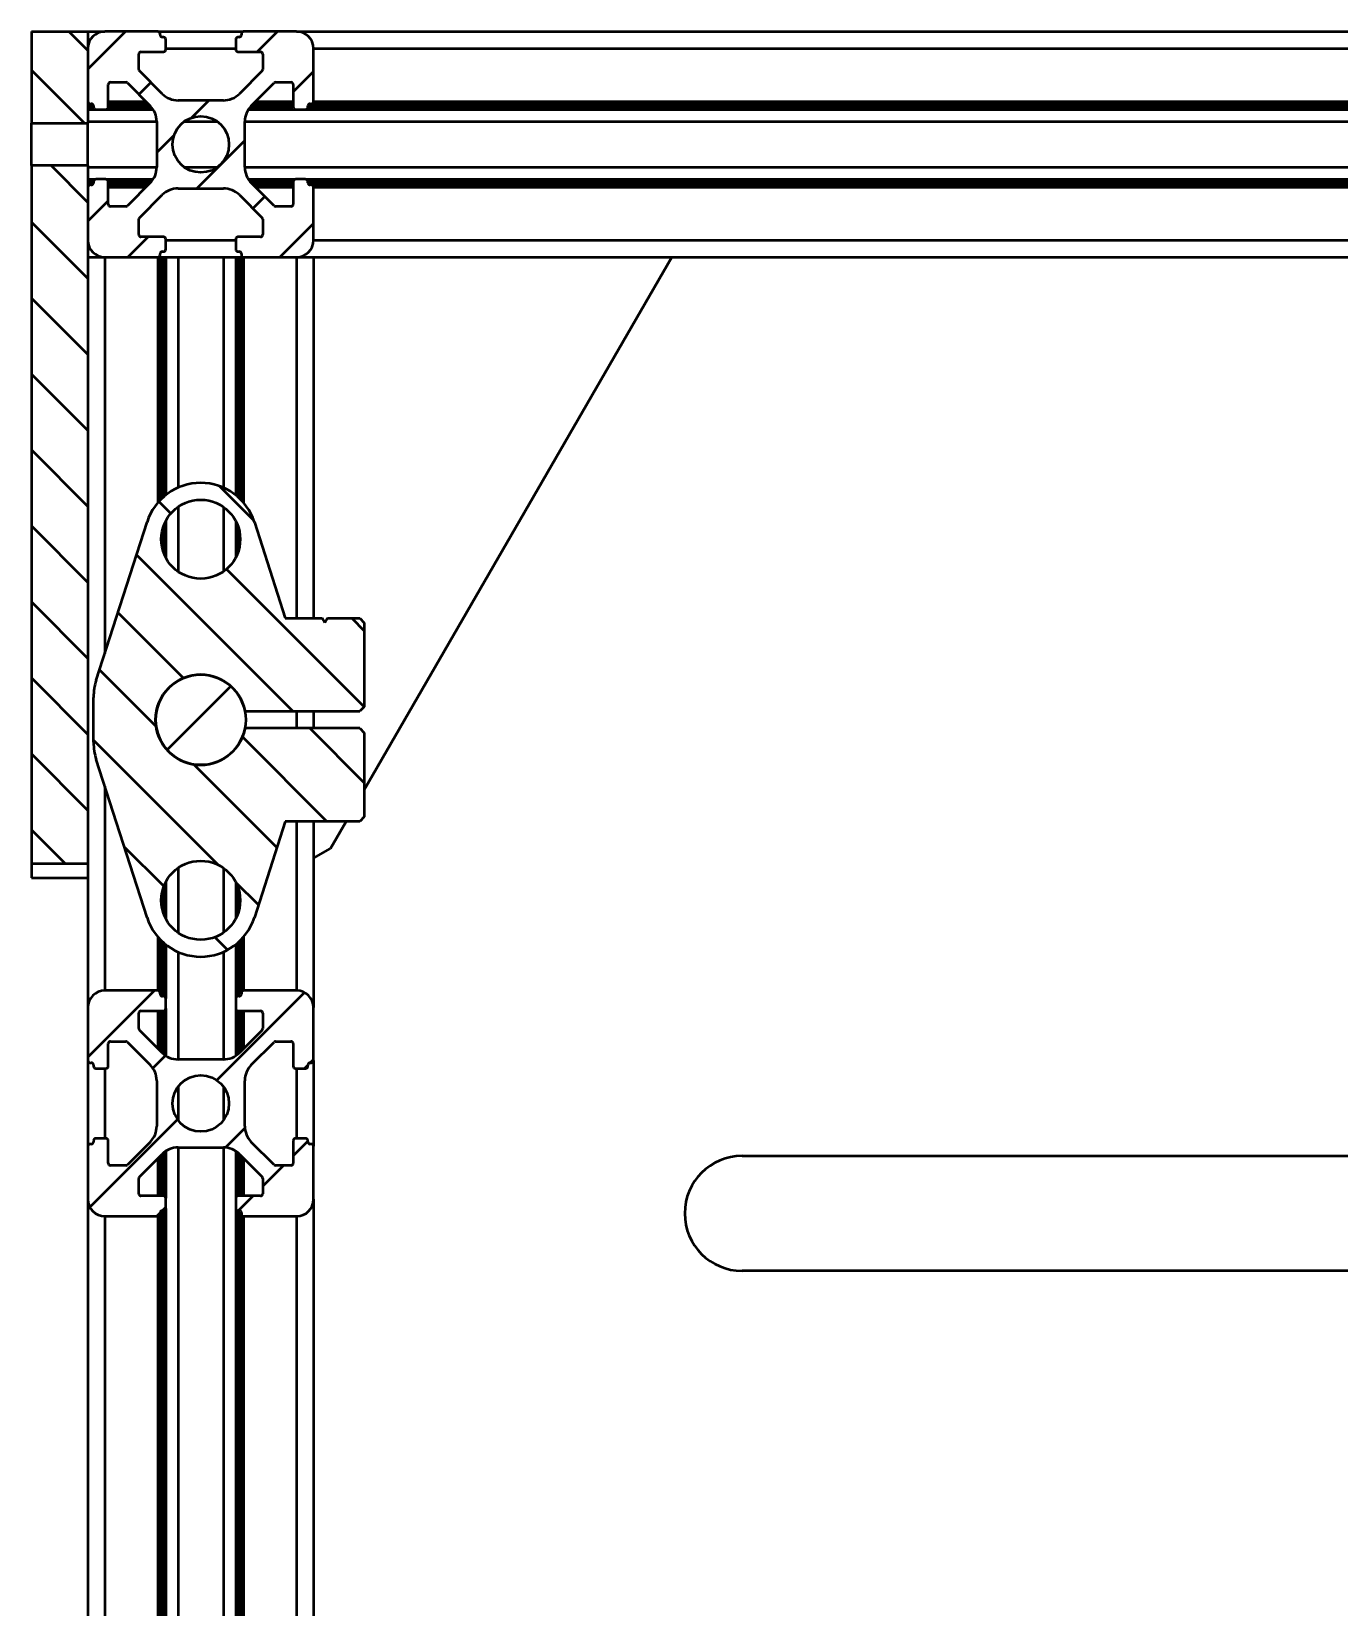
# Model space of a CAD drawing. Header units: millimetres. Extents: x -1615 to 4166, y 5 to 3174.
# Drawn here: x 2076.8 to 2154.1, y 1865.5 to 1958.6 of the extents above; entities that cross this region are included whole.
import ezdxf

# ---------------------------------------------------------------- set-up
doc = ezdxf.new("R2010")
doc.units = ezdxf.units.MM
doc.header["$LTSCALE"] = 0.25
doc.layers.add('Net dam', color=7, linetype='Continuous', lineweight=50)
pattern_1 = [(45, (1858.4246, 670.5362), (-2.245064, 2.245064), [])]
pattern_2 = [(135, (1858.4246, 670.5362), (-2.245064, -2.245064), [])]

msp = doc.modelspace()

# ---------------------------------------------------------------- hatches: boundary and pattern name
at = {"layer": 'Net dam'}
h = msp.add_hatch(dxfattribs=at)
h.set_pattern_fill('ANSI31', color=256, angle=90, style=0)
h.set_pattern_definition(pattern_2)
h.paths.add_polyline_path([(2080.133, 1958.633), (2076.8, 1958.633), (2076.8, 1953.217), (2080.133, 1953.217)], flags=0)
h = msp.add_hatch(dxfattribs=at)
h.set_pattern_fill('ANSI31', color=256, style=0)
h.set_pattern_definition(pattern_1)
edge = h.paths.add_edge_path(flags=0)
edge.add_line((2092.133, 1948.3), (2091.229, 1948.3))
edge.add_arc((2091.229, 1948.433), 0.133, 225, 270, ccw=False)
edge.add_line((2091.135, 1948.339), (2089.79, 1949.683))
edge.add_arc((2090.733, 1950.626), 1.333, 180, 225, ccw=False)
edge.add_line((2089.4, 1950.626), (2089.4, 1953.307))
edge.add_arc((2090.733, 1953.307), 1.333, 135, 180, ccw=False)
edge.add_line((2089.79, 1954.25), (2091.135, 1955.594))
edge.add_arc((2091.229, 1955.5), 0.133, 90, 135, ccw=False)
edge.add_line((2091.229, 1955.633), (2092.133, 1955.633))
edge.add_arc((2092.133, 1955.5), 0.133, 0, 90, ccw=False)
edge.add_line((2092.267, 1955.5), (2092.267, 1954.166))
edge.add_arc((2092.4, 1954.166), 0.133, 180, 270)
edge.add_line((2092.4, 1954.033), (2093, 1954.033))
edge.add_arc((2093, 1954.166), 0.133, 270, 360)
edge.add_line((2093.133, 1954.166), (2093.133, 1954.233))
edge.add_arc((2093.267, 1954.233), 0.133, 90, 180, ccw=False)
edge.add_line((2093.267, 1954.366), (2093.333, 1954.366))
edge.add_arc((2093.333, 1954.5), 0.133, 270, 360)
edge.add_line((2093.467, 1954.5), (2093.467, 1957.633))
edge.add_arc((2092.467, 1957.633), 1, 0, 90)
edge.add_line((2092.467, 1958.633), (2089.333, 1958.633))
edge.add_arc((2089.333, 1958.5), 0.133, 90, 180)
edge.add_line((2089.2, 1958.5), (2089.2, 1958.433))
edge.add_arc((2089.067, 1958.433), 0.133, 270, 360, ccw=False)
edge.add_line((2089.067, 1958.3), (2089, 1958.3))
edge.add_arc((2089, 1958.166), 0.133, 90, 180)
edge.add_line((2088.867, 1958.166), (2088.867, 1957.566))
edge.add_arc((2089, 1957.566), 0.133, 180, 270)
edge.add_line((2089, 1957.433), (2090.333, 1957.433))
edge.add_arc((2090.333, 1957.3), 0.133, 0, 90, ccw=False)
edge.add_line((2090.467, 1957.3), (2090.467, 1956.395))
edge.add_arc((2090.333, 1956.395), 0.133, 315, 360, ccw=False)
edge.add_line((2090.428, 1956.301), (2089.083, 1954.957))
edge.add_arc((2088.141, 1955.9), 1.333, 270, 315, ccw=False)
edge.add_line((2088.141, 1954.566), (2085.459, 1954.566))
edge.add_arc((2085.459, 1955.9), 1.333, 225, 270, ccw=False)
edge.add_line((2084.516, 1954.957), (2083.172, 1956.301))
edge.add_arc((2083.267, 1956.395), 0.133, 180, 225, ccw=False)
edge.add_line((2083.133, 1956.395), (2083.133, 1957.3))
edge.add_arc((2083.267, 1957.3), 0.133, 90, 180, ccw=False)
edge.add_line((2083.267, 1957.433), (2084.6, 1957.433))
edge.add_arc((2084.6, 1957.566), 0.133, 270, 360)
edge.add_line((2084.733, 1957.566), (2084.733, 1958.166))
edge.add_arc((2084.6, 1958.166), 0.133, 0, 90)
edge.add_line((2084.6, 1958.3), (2084.533, 1958.3))
edge.add_arc((2084.533, 1958.433), 0.133, 180, 270, ccw=False)
edge.add_line((2084.4, 1958.433), (2084.4, 1958.5))
edge.add_arc((2084.267, 1958.5), 0.133, 0, 90)
edge.add_line((2084.267, 1958.633), (2081.133, 1958.633))
edge.add_arc((2081.133, 1957.633), 1, 90, 180)
edge.add_line((2080.133, 1957.633), (2080.133, 1954.5))
edge.add_arc((2080.267, 1954.5), 0.133, 180, 270)
edge.add_line((2080.267, 1954.366), (2080.333, 1954.366))
edge.add_arc((2080.333, 1954.233), 0.133, 0, 90, ccw=False)
edge.add_line((2080.467, 1954.233), (2080.467, 1954.166))
edge.add_arc((2080.6, 1954.166), 0.133, 180, 270)
edge.add_line((2080.6, 1954.033), (2081.2, 1954.033))
edge.add_arc((2081.2, 1954.166), 0.133, 270, 360)
edge.add_line((2081.333, 1954.166), (2081.333, 1955.5))
edge.add_arc((2081.467, 1955.5), 0.133, 90, 180, ccw=False)
edge.add_line((2081.467, 1955.633), (2082.371, 1955.633))
edge.add_arc((2082.371, 1955.5), 0.133, 45, 90, ccw=False)
edge.add_line((2082.465, 1955.594), (2083.809, 1954.25))
edge.add_arc((2082.867, 1953.307), 1.333, 0, 45, ccw=False)
edge.add_line((2084.2, 1953.307), (2084.2, 1950.626))
edge.add_arc((2082.867, 1950.626), 1.333, 315, 360, ccw=False)
edge.add_line((2083.809, 1949.683), (2082.465, 1948.339))
edge.add_arc((2082.371, 1948.433), 0.133, 270, 315, ccw=False)
edge.add_line((2082.371, 1948.3), (2081.467, 1948.3))
edge.add_arc((2081.467, 1948.433), 0.133, 180, 270, ccw=False)
edge.add_line((2081.333, 1948.433), (2081.333, 1949.766))
edge.add_arc((2081.2, 1949.766), 0.133, 0, 90)
edge.add_line((2081.2, 1949.9), (2080.6, 1949.9))
edge.add_arc((2080.6, 1949.766), 0.133, 90, 180)
edge.add_line((2080.467, 1949.766), (2080.467, 1949.7))
edge.add_arc((2080.333, 1949.7), 0.133, 270, 360, ccw=False)
edge.add_line((2080.333, 1949.566), (2080.267, 1949.566))
edge.add_arc((2080.267, 1949.433), 0.133, 90, 180)
edge.add_line((2080.133, 1949.433), (2080.133, 1946.3))
edge.add_arc((2081.133, 1946.3), 1, 180, 270)
edge.add_line((2081.133, 1945.3), (2084.267, 1945.3))
edge.add_arc((2084.267, 1945.433), 0.133, 270, 360)
edge.add_line((2084.4, 1945.433), (2084.4, 1945.5))
edge.add_arc((2084.533, 1945.5), 0.133, 90, 180, ccw=False)
edge.add_line((2084.533, 1945.633), (2084.6, 1945.633))
edge.add_arc((2084.6, 1945.766), 0.133, 270, 360)
edge.add_line((2084.733, 1945.766), (2084.733, 1946.366))
edge.add_arc((2084.6, 1946.366), 0.133, 0, 90)
edge.add_line((2084.6, 1946.5), (2083.267, 1946.5))
edge.add_arc((2083.267, 1946.633), 0.133, 180, 270, ccw=False)
edge.add_line((2083.133, 1946.633), (2083.133, 1947.537))
edge.add_arc((2083.267, 1947.537), 0.133, 135, 180, ccw=False)
edge.add_line((2083.172, 1947.632), (2084.516, 1948.976))
edge.add_arc((2085.459, 1948.033), 1.333, 90, 135, ccw=False)
edge.add_line((2085.459, 1949.366), (2088.141, 1949.366))
edge.add_arc((2088.141, 1948.033), 1.333, 45, 90, ccw=False)
edge.add_line((2089.083, 1948.976), (2090.428, 1947.632))
edge.add_arc((2090.333, 1947.537), 0.133, 0, 45, ccw=False)
edge.add_line((2090.467, 1947.537), (2090.467, 1946.633))
edge.add_arc((2090.333, 1946.633), 0.133, 270, 360, ccw=False)
edge.add_line((2090.333, 1946.5), (2089, 1946.5))
edge.add_arc((2089, 1946.366), 0.133, 90, 180)
edge.add_line((2088.867, 1946.366), (2088.867, 1945.766))
edge.add_arc((2089, 1945.766), 0.133, 180, 270)
edge.add_line((2089, 1945.633), (2089.067, 1945.633))
edge.add_arc((2089.067, 1945.5), 0.133, 0, 90, ccw=False)
edge.add_line((2089.2, 1945.5), (2089.2, 1945.433))
edge.add_arc((2089.333, 1945.433), 0.133, 180, 270)
edge.add_line((2089.333, 1945.3), (2092.467, 1945.3))
edge.add_arc((2092.467, 1946.3), 1, 270, 360)
edge.add_line((2093.467, 1946.3), (2093.467, 1949.433))
edge.add_arc((2093.333, 1949.433), 0.133, 0, 90)
edge.add_line((2093.333, 1949.566), (2093.267, 1949.566))
edge.add_arc((2093.267, 1949.7), 0.133, 180, 270, ccw=False)
edge.add_line((2093.133, 1949.7), (2093.133, 1949.766))
edge.add_arc((2093, 1949.766), 0.133, 0, 90)
edge.add_line((2093, 1949.9), (2092.4, 1949.9))
edge.add_arc((2092.4, 1949.766), 0.133, 90, 180)
edge.add_line((2092.267, 1949.766), (2092.267, 1948.433))
edge.add_arc((2092.133, 1948.433), 0.133, 270, 360, ccw=False)
edge = h.paths.add_edge_path(flags=0)
edge.add_arc((2086.8, 1951.966), 1.667, 0, 360)
h = msp.add_hatch(dxfattribs=at)
h.set_pattern_fill('ANSI31', color=256, angle=90, style=0)
h.set_pattern_definition(pattern_2)
h.paths.add_polyline_path([(2076.8, 1909.448), (2080.133, 1909.448), (2080.133, 1950.715), (2076.8, 1950.715)], flags=0)
h = msp.add_hatch(dxfattribs=at)
h.set_pattern_fill('ANSI31', color=256, angle=90, style=0)
h.set_pattern_definition(pattern_2)
edge = h.paths.add_edge_path(flags=0)
edge.add_arc((2083.8, 1916.64), 3.333, 180, 197.80706)
edge.add_line((2080.626, 1915.62), (2083.626, 1906.28))
edge.add_arc((2086.8, 1907.3), 3.333, 197.80706, 342.19294)
edge.add_line((2089.974, 1906.28), (2091.8, 1911.966))
edge.add_line((2091.8, 1911.966), (2096.2, 1911.966))
edge.add_line((2096.2, 1911.966), (2096.467, 1912.233))
edge.add_line((2096.467, 1912.233), (2096.467, 1917.2))
edge.add_line((2096.467, 1917.2), (2096.2, 1917.466))
edge.add_line((2096.2, 1917.466), (2089.419, 1917.466))
edge.add_arc((2086.8, 1917.966), 2.667, 10.80692, 349.19308, ccw=False)
edge.add_line((2089.419, 1918.466), (2096.2, 1918.466))
edge.add_line((2096.2, 1918.466), (2096.467, 1918.733))
edge.add_line((2096.467, 1918.733), (2096.467, 1923.7))
edge.add_line((2096.467, 1923.7), (2096.2, 1923.966))
edge.add_line((2096.2, 1923.966), (2094.287, 1923.966))
edge.add_line((2094.287, 1923.966), (2094.133, 1923.7))
edge.add_line((2094.133, 1923.7), (2093.979, 1923.966))
edge.add_line((2093.979, 1923.966), (2091.8, 1923.966))
edge.add_line((2091.8, 1923.966), (2089.974, 1929.652))
edge.add_arc((2086.8, 1928.633), 3.333, 17.80706, 162.19294)
edge.add_line((2083.626, 1929.652), (2080.626, 1920.312))
edge.add_arc((2083.8, 1919.293), 3.333, 162.19294, 180)
edge.add_line((2080.467, 1919.293), (2080.467, 1916.64))
edge = h.paths.add_edge_path(flags=0)
edge.add_arc((2086.8, 1928.633), 2.333, 0, 360)
edge = h.paths.add_edge_path(flags=0)
edge.add_arc((2086.8, 1907.3), 2.333, 0, 360)
h = msp.add_hatch(dxfattribs=at)
h.set_pattern_fill('ANSI31', color=256, style=0)
h.set_pattern_definition(pattern_1)
edge = h.paths.add_edge_path(flags=0)
edge.add_arc((2086.8, 1917.966), 2.667, 0, 360)
h = msp.add_hatch(dxfattribs=at)
h.set_pattern_fill('ANSI31', color=256, style=0)
h.set_pattern_definition(pattern_1)
edge = h.paths.add_edge_path(flags=0)
edge.add_arc((2091.229, 1898.833), 0.133, 90, 135, ccw=False)
edge.add_line((2091.229, 1898.966), (2092.133, 1898.966))
edge.add_arc((2092.133, 1898.833), 0.133, 0, 90, ccw=False)
edge.add_line((2092.267, 1898.833), (2092.267, 1897.5))
edge.add_arc((2092.4, 1897.5), 0.133, 180, 270)
edge.add_line((2092.4, 1897.366), (2093, 1897.366))
edge.add_arc((2093, 1897.5), 0.133, 270, 360)
edge.add_line((2093.133, 1897.5), (2093.133, 1897.566))
edge.add_arc((2093.267, 1897.566), 0.133, 90, 180, ccw=False)
edge.add_line((2093.267, 1897.7), (2093.333, 1897.7))
edge.add_arc((2093.333, 1897.833), 0.133, 270, 360)
edge.add_line((2093.467, 1897.833), (2093.467, 1900.966))
edge.add_arc((2092.467, 1900.966), 1, 0, 90)
edge.add_line((2092.467, 1901.966), (2089.333, 1901.966))
edge.add_arc((2089.333, 1901.833), 0.133, 90, 180)
edge.add_line((2089.2, 1901.833), (2089.2, 1901.766))
edge.add_arc((2089.067, 1901.766), 0.133, 270, 360, ccw=False)
edge.add_line((2089.067, 1901.633), (2089, 1901.633))
edge.add_arc((2089, 1901.5), 0.133, 90, 180)
edge.add_line((2088.867, 1901.5), (2088.867, 1900.9))
edge.add_arc((2089, 1900.9), 0.133, 180, 270)
edge.add_line((2089, 1900.766), (2090.333, 1900.766))
edge.add_arc((2090.333, 1900.633), 0.133, 0, 90, ccw=False)
edge.add_line((2090.467, 1900.633), (2090.467, 1899.729))
edge.add_arc((2090.333, 1899.729), 0.133, 315, 360, ccw=False)
edge.add_line((2090.428, 1899.634), (2089.083, 1898.29))
edge.add_arc((2088.141, 1899.233), 1.333, 270, 315, ccw=False)
edge.add_line((2088.141, 1897.9), (2085.459, 1897.9))
edge.add_arc((2085.459, 1899.233), 1.333, 225, 270, ccw=False)
edge.add_line((2084.516, 1898.29), (2083.172, 1899.634))
edge.add_arc((2083.267, 1899.729), 0.133, 180, 225, ccw=False)
edge.add_line((2083.133, 1899.729), (2083.133, 1900.633))
edge.add_arc((2083.267, 1900.633), 0.133, 90, 180, ccw=False)
edge.add_line((2083.267, 1900.766), (2084.6, 1900.766))
edge.add_arc((2084.6, 1900.9), 0.133, 270, 360)
edge.add_line((2084.733, 1900.9), (2084.733, 1901.5))
edge.add_arc((2084.6, 1901.5), 0.133, 0, 90)
edge.add_line((2084.6, 1901.633), (2084.533, 1901.633))
edge.add_arc((2084.533, 1901.766), 0.133, 180, 270, ccw=False)
edge.add_line((2084.4, 1901.766), (2084.4, 1901.833))
edge.add_arc((2084.267, 1901.833), 0.133, 0, 90)
edge.add_line((2084.267, 1901.966), (2081.133, 1901.966))
edge.add_arc((2081.133, 1900.966), 1, 90, 180)
edge.add_line((2080.133, 1900.966), (2080.133, 1897.833))
edge.add_arc((2080.267, 1897.833), 0.133, 180, 270)
edge.add_line((2080.267, 1897.7), (2080.333, 1897.7))
edge.add_arc((2080.333, 1897.566), 0.133, 0, 90, ccw=False)
edge.add_line((2080.467, 1897.566), (2080.467, 1897.5))
edge.add_arc((2080.6, 1897.5), 0.133, 180, 270)
edge.add_line((2080.6, 1897.366), (2081.2, 1897.366))
edge.add_arc((2081.2, 1897.5), 0.133, 270, 360)
edge.add_line((2081.333, 1897.5), (2081.333, 1898.833))
edge.add_arc((2081.467, 1898.833), 0.133, 90, 180, ccw=False)
edge.add_line((2081.467, 1898.966), (2082.371, 1898.966))
edge.add_arc((2082.371, 1898.833), 0.133, 45, 90, ccw=False)
edge.add_line((2082.465, 1898.927), (2083.809, 1897.583))
edge.add_arc((2082.867, 1896.64), 1.333, 0, 45, ccw=False)
edge.add_line((2084.2, 1896.64), (2084.2, 1893.959))
edge.add_arc((2082.867, 1893.959), 1.333, 315, 360, ccw=False)
edge.add_line((2083.809, 1893.016), (2082.465, 1891.672))
edge.add_arc((2082.371, 1891.766), 0.133, 270, 315, ccw=False)
edge.add_line((2082.371, 1891.633), (2081.467, 1891.633))
edge.add_arc((2081.467, 1891.766), 0.133, 180, 270, ccw=False)
edge.add_line((2081.333, 1891.766), (2081.333, 1893.1))
edge.add_arc((2081.2, 1893.1), 0.133, 0, 90)
edge.add_line((2081.2, 1893.233), (2080.6, 1893.233))
edge.add_arc((2080.6, 1893.1), 0.133, 90, 180)
edge.add_line((2080.467, 1893.1), (2080.467, 1893.033))
edge.add_arc((2080.333, 1893.033), 0.133, 270, 360, ccw=False)
edge.add_line((2080.333, 1892.9), (2080.267, 1892.9))
edge.add_arc((2080.267, 1892.766), 0.133, 90, 180)
edge.add_line((2080.133, 1892.766), (2080.133, 1889.633))
edge.add_arc((2081.133, 1889.633), 1, 180, 270)
edge.add_line((2081.133, 1888.633), (2084.267, 1888.633))
edge.add_arc((2084.267, 1888.766), 0.133, 270, 360)
edge.add_line((2084.4, 1888.766), (2084.4, 1888.833))
edge.add_arc((2084.533, 1888.833), 0.133, 90, 180, ccw=False)
edge.add_line((2084.533, 1888.966), (2084.6, 1888.966))
edge.add_arc((2084.6, 1889.1), 0.133, 270, 360)
edge.add_line((2084.733, 1889.1), (2084.733, 1889.7))
edge.add_arc((2084.6, 1889.7), 0.133, 0, 90)
edge.add_line((2084.6, 1889.833), (2083.267, 1889.833))
edge.add_arc((2083.267, 1889.966), 0.133, 180, 270, ccw=False)
edge.add_line((2083.133, 1889.966), (2083.133, 1890.871))
edge.add_arc((2083.267, 1890.871), 0.133, 135, 180, ccw=False)
edge.add_line((2083.172, 1890.965), (2084.516, 1892.309))
edge.add_arc((2085.459, 1891.366), 1.333, 90, 135, ccw=False)
edge.add_line((2085.459, 1892.7), (2088.141, 1892.7))
edge.add_arc((2088.141, 1891.366), 1.333, 45, 90, ccw=False)
edge.add_line((2089.083, 1892.309), (2090.428, 1890.965))
edge.add_arc((2090.333, 1890.871), 0.133, 0, 45, ccw=False)
edge.add_line((2090.467, 1890.871), (2090.467, 1889.966))
edge.add_arc((2090.333, 1889.966), 0.133, 270, 360, ccw=False)
edge.add_line((2090.333, 1889.833), (2089, 1889.833))
edge.add_arc((2089, 1889.7), 0.133, 90, 180)
edge.add_line((2088.867, 1889.7), (2088.867, 1889.1))
edge.add_arc((2089, 1889.1), 0.133, 180, 270)
edge.add_line((2089, 1888.966), (2089.067, 1888.966))
edge.add_arc((2089.067, 1888.833), 0.133, 0, 90, ccw=False)
edge.add_line((2089.2, 1888.833), (2089.2, 1888.766))
edge.add_arc((2089.333, 1888.766), 0.133, 180, 270)
edge.add_line((2089.333, 1888.633), (2092.467, 1888.633))
edge.add_arc((2092.467, 1889.633), 1, 270, 360)
edge.add_line((2093.467, 1889.633), (2093.467, 1892.766))
edge.add_arc((2093.333, 1892.766), 0.133, 0, 90)
edge.add_line((2093.333, 1892.9), (2093.267, 1892.9))
edge.add_arc((2093.267, 1893.033), 0.133, 180, 270, ccw=False)
edge.add_line((2093.133, 1893.033), (2093.133, 1893.1))
edge.add_arc((2093, 1893.1), 0.133, 0, 90)
edge.add_line((2093, 1893.233), (2092.4, 1893.233))
edge.add_arc((2092.4, 1893.1), 0.133, 90, 180)
edge.add_line((2092.267, 1893.1), (2092.267, 1891.766))
edge.add_arc((2092.133, 1891.766), 0.133, 270, 360, ccw=False)
edge.add_line((2092.133, 1891.633), (2091.229, 1891.633))
edge.add_arc((2091.229, 1891.766), 0.133, 225, 270, ccw=False)
edge.add_line((2091.135, 1891.672), (2089.79, 1893.016))
edge.add_arc((2090.733, 1893.959), 1.333, 180, 225, ccw=False)
edge.add_line((2089.4, 1893.959), (2089.4, 1896.64))
edge.add_arc((2090.733, 1896.64), 1.333, 135, 180, ccw=False)
edge.add_line((2089.79, 1897.583), (2091.135, 1898.927))
edge = h.paths.add_edge_path(flags=0)
edge.add_arc((2086.8, 1895.3), 1.667, 0, 360)

# ---------------------------------------------------------------- linework, layer by layer
for p, q in [((2076.8, 1958.633), (2080.133, 1958.633)), ((2076.8, 1958.633), (2076.8, 1953.217)), ((2080.133, 1958.633), (2080.133, 1953.217)), ((2080.133, 1958.633), (2081.133, 1958.633)), ((2084.267, 1958.633), (2081.133, 1958.633)), ((2084.267, 1958.633), (2089.333, 1958.633)), ((2084.4, 1958.433), (2084.4, 1958.5)), ((2084.6, 1958.3), (2084.533, 1958.3)), ((2089.067, 1958.3), (2089, 1958.3)), ((2089.2, 1958.5), (2089.2, 1958.433)), ((2092.467, 1958.633), (2089.333, 1958.633)), ((2092.467, 1958.633), (2371.8, 1958.633)), ((2080.133, 1957.633), (2080.133, 1954.5)), ((2083.267, 1957.433), (2084.6, 1957.433)), ((2084.733, 1957.566), (2084.733, 1958.166)), ((2084.733, 1957.633), (2088.867, 1957.633)), ((2088.867, 1958.166), (2088.867, 1957.566)), ((2089, 1957.433), (2090.333, 1957.433)), ((2093.467, 1954.5), (2093.467, 1957.633)), ((2093.467, 1957.633), (2370.8, 1957.633)), ((2083.133, 1956.395), (2083.133, 1957.3)), ((2090.467, 1957.3), (2090.467, 1956.395)), ((2081.333, 1954.166), (2081.333, 1955.5)), ((2081.467, 1955.633), (2082.371, 1955.633)), ((2082.465, 1955.594), (2083.809, 1954.25)), ((2084.516, 1954.957), (2083.172, 1956.301)), ((2090.428, 1956.301), (2089.083, 1954.957)), ((2089.79, 1954.25), (2091.135, 1955.594)), ((2091.229, 1955.633), (2092.133, 1955.633)), ((2092.267, 1955.5), (2092.267, 1954.166)), ((2088.141, 1954.566), (2085.459, 1954.566)), ((2080.133, 1954.366), (2080.267, 1954.366)), ((2080.133, 1954.233), (2080.467, 1954.233)), ((2080.133, 1954.166), (2080.467, 1954.166)), ((2080.133, 1954.033), (2080.6, 1954.033)), ((2080.267, 1954.366), (2080.333, 1954.366)), ((2080.467, 1954.233), (2080.467, 1954.166)), ((2080.6, 1954.033), (2081.2, 1954.033)), ((2081.2, 1954.033), (2083.985, 1954.033)), ((2081.333, 1954.5), (2083.559, 1954.5)), ((2081.333, 1954.366), (2083.693, 1954.366)), ((2081.333, 1954.233), (2083.826, 1954.233)), ((2081.333, 1954.166), (2083.886, 1954.166)), ((2089.615, 1954.033), (2092.4, 1954.033)), ((2089.714, 1954.166), (2092.267, 1954.166)), ((2089.774, 1954.233), (2092.267, 1954.233)), ((2089.907, 1954.366), (2092.267, 1954.366)), ((2090.04, 1954.5), (2092.267, 1954.5)), ((2092.4, 1954.033), (2093, 1954.033)), ((2093, 1954.033), (2371.267, 1954.033)), ((2093.133, 1954.166), (2093.133, 1954.233)), ((2093.133, 1954.233), (2371.133, 1954.233)), ((2093.133, 1954.166), (2371.133, 1954.166)), ((2093.267, 1954.366), (2093.333, 1954.366)), ((2093.333, 1954.366), (2370.933, 1954.366)), ((2093.467, 1954.5), (2370.8, 1954.5)), ((2076.8, 1953.217), (2080.133, 1953.217)), ((2076.8, 1950.715), (2076.8, 1953.217)), ((2080.133, 1953.307), (2084.2, 1953.307)), ((2080.133, 1950.715), (2080.133, 1953.217)), ((2084.2, 1953.307), (2084.2, 1950.626)), ((2085.81, 1953.307), (2087.79, 1953.307)), ((2089.4, 1950.626), (2089.4, 1953.307)), ((2089.4, 1953.307), (2374.867, 1953.307)), ((2080.133, 1950.715), (2076.8, 1950.715)), ((2076.8, 1950.715), (2076.8, 1909.448)), ((2080.133, 1950.715), (2080.133, 1909.448)), ((2080.133, 1950.626), (2084.2, 1950.626)), ((2080.133, 1949.9), (2080.6, 1949.9)), ((2081.2, 1949.9), (2080.6, 1949.9)), ((2081.2, 1949.9), (2083.985, 1949.9)), ((2085.81, 1950.626), (2087.79, 1950.626)), ((2089.4, 1950.626), (2374.867, 1950.626)), ((2089.615, 1949.9), (2092.4, 1949.9)), ((2093, 1949.9), (2092.4, 1949.9)), ((2093, 1949.9), (2371.267, 1949.9)), ((2080.133, 1949.766), (2080.467, 1949.766)), ((2080.133, 1949.7), (2080.467, 1949.7)), ((2080.133, 1949.566), (2080.267, 1949.566)), ((2080.133, 1949.433), (2080.133, 1946.3)), ((2080.333, 1949.566), (2080.267, 1949.566)), ((2080.467, 1949.766), (2080.467, 1949.7)), ((2081.333, 1948.433), (2081.333, 1949.766)), ((2081.333, 1949.766), (2083.886, 1949.766)), ((2081.333, 1949.7), (2083.826, 1949.7)), ((2081.333, 1949.566), (2083.693, 1949.566)), ((2081.333, 1949.433), (2083.559, 1949.433)), ((2083.809, 1949.683), (2082.465, 1948.339)), ((2083.172, 1947.632), (2084.516, 1948.976)), ((2085.459, 1949.366), (2088.141, 1949.366)), ((2089.083, 1948.976), (2090.428, 1947.632)), ((2089.714, 1949.766), (2092.267, 1949.766)), ((2089.774, 1949.7), (2092.267, 1949.7)), ((2091.135, 1948.339), (2089.79, 1949.683)), ((2089.907, 1949.566), (2092.267, 1949.566)), ((2090.04, 1949.433), (2092.267, 1949.433)), ((2092.267, 1949.766), (2092.267, 1948.433)), ((2093.133, 1949.7), (2093.133, 1949.766)), ((2093.133, 1949.766), (2371.133, 1949.766)), ((2093.133, 1949.7), (2371.133, 1949.7)), ((2093.333, 1949.566), (2093.267, 1949.566)), ((2093.333, 1949.566), (2370.933, 1949.566)), ((2093.467, 1946.3), (2093.467, 1949.433)), ((2093.467, 1949.433), (2370.8, 1949.433)), ((2082.371, 1948.3), (2081.467, 1948.3)), ((2092.133, 1948.3), (2091.229, 1948.3)), ((2083.133, 1946.633), (2083.133, 1947.537)), ((2090.467, 1947.537), (2090.467, 1946.633)), ((2084.6, 1946.5), (2083.267, 1946.5)), ((2084.733, 1945.766), (2084.733, 1946.366)), ((2084.733, 1946.3), (2088.867, 1946.3)), ((2088.867, 1946.366), (2088.867, 1945.766)), ((2090.333, 1946.5), (2089, 1946.5)), ((2093.467, 1946.3), (2370.8, 1946.3)), ((2080.133, 1945.3), (2081.133, 1945.3)), ((2081.133, 1945.3), (2084.267, 1945.3)), ((2081.133, 1945.3), (2081.133, 1921.891)), ((2084.267, 1945.3), (2084.4, 1945.3)), ((2084.267, 1945.3), (2084.267, 1930.799)), ((2084.4, 1945.433), (2084.4, 1945.5)), ((2084.4, 1945.3), (2084.4, 1930.946)), ((2084.4, 1945.3), (2084.533, 1945.3)), ((2084.533, 1945.633), (2084.6, 1945.633)), ((2084.533, 1945.3), (2084.6, 1945.3)), ((2084.533, 1945.3), (2084.533, 1931.077)), ((2084.6, 1945.3), (2084.733, 1945.3)), ((2084.6, 1945.3), (2084.6, 1931.137)), ((2084.733, 1945.3), (2084.733, 1931.248)), ((2084.733, 1945.3), (2088.867, 1945.3)), ((2085.459, 1945.3), (2085.459, 1931.685)), ((2088.141, 1945.3), (2088.141, 1931.685)), ((2088.867, 1945.3), (2088.867, 1931.248)), ((2088.867, 1945.3), (2089, 1945.3)), ((2089, 1945.633), (2089.067, 1945.633)), ((2089, 1945.3), (2089.067, 1945.3)), ((2089, 1945.3), (2089, 1931.137)), ((2089.067, 1945.3), (2089.2, 1945.3)), ((2089.067, 1945.3), (2089.067, 1931.077)), ((2089.2, 1945.5), (2089.2, 1945.433)), ((2089.2, 1945.3), (2089.2, 1930.946)), ((2089.2, 1945.3), (2089.333, 1945.3)), ((2089.333, 1945.3), (2092.467, 1945.3)), ((2089.333, 1945.3), (2089.333, 1930.799)), ((2092.467, 1945.3), (2093.467, 1945.3)), ((2092.467, 1945.3), (2092.467, 1923.966)), ((2093.467, 1945.3), (2093.467, 1923.966)), ((2093.467, 1945.3), (2159.467, 1945.3)), ((2096.467, 1913.829), (2114.636, 1945.3)), ((2085.459, 1930.543), (2085.459, 1926.723)), ((2088.141, 1930.543), (2088.141, 1926.723)), ((2080.626, 1920.312), (2083.626, 1929.652)), ((2084.6, 1929.41), (2084.6, 1927.855)), ((2084.733, 1929.716), (2084.733, 1927.55)), ((2088.867, 1929.716), (2088.867, 1927.55)), ((2089, 1929.41), (2089, 1927.855)), ((2089.974, 1929.652), (2091.8, 1923.966)), ((2084.533, 1929.187), (2084.533, 1928.079)), ((2089.067, 1929.187), (2089.067, 1928.079)), ((2091.8, 1923.966), (2093.979, 1923.966)), ((2094.133, 1923.7), (2093.979, 1923.966)), ((2094.287, 1923.966), (2094.133, 1923.7)), ((2094.287, 1923.966), (2096.2, 1923.966)), ((2096.2, 1923.966), (2096.467, 1923.7)), ((2096.467, 1923.7), (2096.467, 1918.733)), ((2080.467, 1916.64), (2080.467, 1919.293)), ((2089.419, 1918.466), (2096.2, 1918.466)), ((2092.467, 1918.466), (2092.467, 1917.466)), ((2093.467, 1918.466), (2093.467, 1917.466)), ((2096.467, 1918.733), (2096.2, 1918.466)), ((2096.2, 1917.466), (2089.419, 1917.466)), ((2096.2, 1917.466), (2096.467, 1917.2)), ((2096.467, 1917.2), (2096.467, 1912.233)), ((2083.626, 1906.28), (2080.626, 1915.62)), ((2081.133, 1914.042), (2081.133, 1901.966)), ((2091.8, 1911.966), (2089.974, 1906.28)), ((2096.2, 1911.966), (2091.8, 1911.966)), ((2092.467, 1911.966), (2092.467, 1901.966)), ((2093.467, 1911.966), (2093.467, 1900.966)), ((2094.467, 1910.365), (2095.391, 1911.966)), ((2096.467, 1912.233), (2096.2, 1911.966)), ((2093.467, 1909.788), (2094.467, 1910.365)), ((2080.133, 1909.448), (2076.8, 1909.448)), ((2076.8, 1909.448), (2076.8, 1908.633)), ((2080.133, 1909.448), (2080.133, 1908.633)), ((2085.459, 1909.209), (2085.459, 1905.39)), ((2088.141, 1909.209), (2088.141, 1905.39)), ((2076.8, 1908.633), (2080.133, 1908.633)), ((2080.133, 1908.633), (2080.133, 1900.966)), ((2084.6, 1908.077), (2084.6, 1906.522)), ((2084.733, 1908.383), (2084.733, 1906.216)), ((2088.867, 1908.383), (2088.867, 1906.216)), ((2089, 1908.077), (2089, 1906.522)), ((2084.533, 1907.853), (2084.533, 1906.746)), ((2089.067, 1907.853), (2089.067, 1906.746)), ((2084.267, 1905.133), (2084.267, 1901.966)), ((2084.4, 1904.986), (2084.4, 1901.833)), ((2084.533, 1904.856), (2084.533, 1901.633)), ((2084.6, 1904.795), (2084.6, 1901.633)), ((2084.733, 1904.684), (2084.733, 1901.5)), ((2085.459, 1904.248), (2085.459, 1897.9)), ((2088.141, 1904.248), (2088.141, 1897.9)), ((2088.867, 1904.684), (2088.867, 1901.5)), ((2089, 1904.795), (2089, 1901.633)), ((2089.067, 1904.856), (2089.067, 1901.633)), ((2089.2, 1904.986), (2089.2, 1901.833)), ((2089.333, 1905.133), (2089.333, 1901.966)), ((2084.267, 1901.966), (2081.133, 1901.966)), ((2084.4, 1901.766), (2084.4, 1901.833)), ((2084.6, 1901.633), (2084.533, 1901.633)), ((2084.733, 1900.9), (2084.733, 1901.5)), ((2088.867, 1901.5), (2088.867, 1900.9)), ((2089.067, 1901.633), (2089, 1901.633)), ((2089.2, 1901.833), (2089.2, 1901.766)), ((2092.467, 1901.966), (2089.333, 1901.966)), ((2080.133, 1900.966), (2080.133, 1897.833)), ((2083.133, 1899.729), (2083.133, 1900.633)), ((2083.267, 1900.766), (2084.6, 1900.766)), ((2084.267, 1900.766), (2084.267, 1898.54)), ((2084.4, 1900.766), (2084.4, 1898.407)), ((2084.533, 1900.766), (2084.533, 1898.274)), ((2084.6, 1900.766), (2084.6, 1898.214)), ((2084.733, 1900.9), (2084.733, 1898.115)), ((2088.867, 1900.9), (2088.867, 1898.115)), ((2089, 1900.766), (2090.333, 1900.766)), ((2089, 1900.766), (2089, 1898.214)), ((2089.067, 1900.766), (2089.067, 1898.274)), ((2089.2, 1900.766), (2089.2, 1898.407)), ((2089.333, 1900.766), (2089.333, 1898.54)), ((2090.467, 1900.633), (2090.467, 1899.729)), ((2093.467, 1897.833), (2093.467, 1900.966)), ((2084.516, 1898.29), (2083.172, 1899.634)), ((2090.428, 1899.634), (2089.083, 1898.29)), ((2081.333, 1897.5), (2081.333, 1898.833)), ((2081.467, 1898.966), (2082.371, 1898.966)), ((2082.465, 1898.927), (2083.809, 1897.583)), ((2089.79, 1897.583), (2091.135, 1898.927)), ((2091.229, 1898.966), (2092.133, 1898.966)), ((2092.267, 1898.833), (2092.267, 1897.5)), ((2080.133, 1897.833), (2080.133, 1892.766)), ((2088.141, 1897.9), (2085.459, 1897.9)), ((2093.467, 1897.833), (2093.467, 1892.766)), ((2080.267, 1897.7), (2080.333, 1897.7)), ((2080.467, 1897.566), (2080.467, 1897.5)), ((2080.6, 1897.366), (2081.2, 1897.366)), ((2081.133, 1897.366), (2081.133, 1893.233)), ((2092.4, 1897.366), (2093, 1897.366)), ((2092.467, 1897.366), (2092.467, 1893.233)), ((2093.133, 1897.5), (2093.133, 1897.566)), ((2093.267, 1897.7), (2093.333, 1897.7)), ((2084.2, 1896.64), (2084.2, 1893.959)), ((2085.459, 1896.29), (2085.459, 1894.309)), ((2088.141, 1896.29), (2088.141, 1894.309)), ((2089.4, 1893.959), (2089.4, 1896.64)), ((2080.467, 1893.1), (2080.467, 1893.033)), ((2081.2, 1893.233), (2080.6, 1893.233)), ((2081.333, 1891.766), (2081.333, 1893.1)), ((2092.267, 1893.1), (2092.267, 1891.766)), ((2093, 1893.233), (2092.4, 1893.233)), ((2093.133, 1893.033), (2093.133, 1893.1)), ((2080.133, 1892.766), (2080.133, 1889.633)), ((2080.333, 1892.9), (2080.267, 1892.9)), ((2083.809, 1893.016), (2082.465, 1891.672)), ((2083.172, 1890.965), (2084.516, 1892.309)), ((2084.4, 1892.193), (2084.4, 1889.833)), ((2084.533, 1892.326), (2084.533, 1889.833)), ((2084.6, 1892.386), (2084.6, 1889.833)), ((2084.733, 1892.485), (2084.733, 1889.7)), ((2085.459, 1892.7), (2088.141, 1892.7)), ((2085.459, 1892.7), (2085.459, 1741.233)), ((2088.141, 1892.7), (2088.141, 1741.233)), ((2088.867, 1892.485), (2088.867, 1889.7)), ((2089, 1892.386), (2089, 1889.833)), ((2089.067, 1892.326), (2089.067, 1889.833)), ((2089.083, 1892.309), (2090.428, 1890.965)), ((2089.2, 1892.193), (2089.2, 1889.833)), ((2091.135, 1891.672), (2089.79, 1893.016)), ((2093.333, 1892.9), (2093.267, 1892.9)), ((2093.467, 1889.633), (2093.467, 1892.766)), ((2118.8, 1892.196), (2348.133, 1892.196)), ((2082.371, 1891.633), (2081.467, 1891.633)), ((2084.267, 1892.059), (2084.267, 1889.833)), ((2089.333, 1892.059), (2089.333, 1889.833)), ((2092.133, 1891.633), (2091.229, 1891.633)), ((2083.133, 1889.966), (2083.133, 1890.871)), ((2090.467, 1890.871), (2090.467, 1889.966)), ((2080.133, 1889.633), (2080.133, 1744.3)), ((2084.6, 1889.833), (2083.267, 1889.833)), ((2084.733, 1889.1), (2084.733, 1889.7)), ((2088.867, 1889.7), (2088.867, 1889.1)), ((2090.333, 1889.833), (2089, 1889.833)), ((2093.467, 1889.633), (2093.467, 1745.3)), ((2081.133, 1888.633), (2084.267, 1888.633)), ((2081.133, 1888.633), (2081.133, 1745.3)), ((2084.267, 1888.633), (2084.267, 1745.3)), ((2084.4, 1888.766), (2084.4, 1888.833)), ((2084.4, 1888.766), (2084.4, 1745.166)), ((2084.533, 1888.966), (2084.6, 1888.966)), ((2084.533, 1888.966), (2084.533, 1744.966)), ((2084.6, 1888.966), (2084.6, 1744.966)), ((2084.733, 1889.1), (2084.733, 1744.833)), ((2088.867, 1889.1), (2088.867, 1744.833)), ((2089, 1888.966), (2089.067, 1888.966)), ((2089, 1888.966), (2089, 1744.966)), ((2089.067, 1888.966), (2089.067, 1744.966)), ((2089.2, 1888.833), (2089.2, 1888.766)), ((2089.2, 1888.766), (2089.2, 1745.166)), ((2089.333, 1888.633), (2092.467, 1888.633)), ((2089.333, 1888.633), (2089.333, 1745.3)), ((2092.467, 1888.633), (2092.467, 1745.3)), ((2348.133, 1885.407), (2118.8, 1885.407))]:
    msp.add_line(p, q, dxfattribs=at)
for centre, radius in [((2086.8, 1951.966), 1.667), ((2086.8, 1928.633), 2.333), ((2086.8, 1917.966), 2.667), ((2086.8, 1907.3), 2.333), ((2086.8, 1895.3), 1.667)]:
    msp.add_circle(centre, radius, dxfattribs=at)
for centre, radius, start, end in [((2081.133, 1957.633), 1, 90, 180), ((2084.267, 1958.5), 0.133, 0, 90), ((2084.533, 1958.433), 0.133, 180, 270), ((2084.6, 1958.166), 0.133, 0, 90), ((2089, 1958.166), 0.133, 90, 180), ((2089.067, 1958.433), 0.133, 270, 0), ((2089.333, 1958.5), 0.133, 90, 180), ((2092.467, 1957.633), 1, 0, 90), ((2083.267, 1957.3), 0.133, 90, 180), ((2084.6, 1957.566), 0.133, 270, 0), ((2089, 1957.566), 0.133, 180, 270), ((2090.333, 1957.3), 0.133, 0, 90), ((2083.267, 1956.395), 0.133, 180, 225), ((2090.333, 1956.395), 0.133, 315, 0), ((2081.467, 1955.5), 0.133, 90, 180), ((2082.371, 1955.5), 0.133, 45, 90), ((2091.229, 1955.5), 0.133, 90, 135), ((2092.133, 1955.5), 0.133, 0, 90), ((2085.459, 1955.9), 1.333, 225, 270), ((2088.141, 1955.9), 1.333, 270, 315), ((2080.267, 1954.5), 0.133, 180, 270), ((2080.333, 1954.233), 0.133, 0, 90), ((2080.6, 1954.166), 0.133, 180, 270), ((2081.2, 1954.166), 0.133, 270, 0), ((2082.867, 1953.307), 1.333, 0, 45), ((2090.733, 1953.307), 1.333, 135, 180), ((2092.4, 1954.166), 0.133, 180, 270), ((2093, 1954.166), 0.133, 270, 0), ((2093.267, 1954.233), 0.133, 90, 180), ((2093.333, 1954.5), 0.133, 270, 0), ((2080.6, 1949.766), 0.133, 90, 180), ((2081.2, 1949.766), 0.133, 0, 90), ((2082.867, 1950.626), 1.333, 315, 0), ((2090.733, 1950.626), 1.333, 180, 225), ((2092.4, 1949.766), 0.133, 90, 180), ((2093, 1949.766), 0.133, 0, 90), ((2080.267, 1949.433), 0.133, 90, 180), ((2080.333, 1949.7), 0.133, 270, 0), ((2085.459, 1948.033), 1.333, 90, 135), ((2088.141, 1948.033), 1.333, 45, 90), ((2093.267, 1949.7), 0.133, 180, 270), ((2093.333, 1949.433), 0.133, 0, 90), ((2081.467, 1948.433), 0.133, 180, 270), ((2082.371, 1948.433), 0.133, 270, 315), ((2091.229, 1948.433), 0.133, 225, 270), ((2092.133, 1948.433), 0.133, 270, 0), ((2083.267, 1947.537), 0.133, 135, 180), ((2090.333, 1947.537), 0.133, 0, 45), ((2081.133, 1946.3), 1, 180, 270), ((2083.267, 1946.633), 0.133, 180, 270), ((2084.6, 1946.366), 0.133, 0, 90), ((2089, 1946.366), 0.133, 90, 180), ((2090.333, 1946.633), 0.133, 270, 0), ((2092.467, 1946.3), 1, 270, 0), ((2084.267, 1945.433), 0.133, 270, 0), ((2084.533, 1945.5), 0.133, 90, 180), ((2084.6, 1945.766), 0.133, 270, 0), ((2089, 1945.766), 0.133, 180, 270), ((2089.067, 1945.5), 0.133, 0, 90), ((2089.333, 1945.433), 0.133, 180, 270), ((2086.8, 1928.633), 3.333, 17.80706, 162.19294), ((2083.8, 1919.293), 3.333, 162.19294, 180), ((2086.8, 1917.966), 2.667, 10.80692, 349.19308), ((2083.8, 1916.64), 3.333, 180, 197.80706), ((2086.8, 1907.3), 3.333, 197.80706, 342.19294), ((2081.133, 1900.966), 1, 90, 180), ((2084.267, 1901.833), 0.133, 0, 90), ((2084.533, 1901.766), 0.133, 180, 270), ((2084.6, 1901.5), 0.133, 0, 90), ((2089, 1901.5), 0.133, 90, 180), ((2089.067, 1901.766), 0.133, 270, 0), ((2089.333, 1901.833), 0.133, 90, 180), ((2092.467, 1900.966), 1, 0, 90), ((2083.267, 1900.633), 0.133, 90, 180), ((2084.6, 1900.9), 0.133, 270, 0), ((2089, 1900.9), 0.133, 180, 270), ((2090.333, 1900.633), 0.133, 0, 90), ((2083.267, 1899.729), 0.133, 180, 225), ((2090.333, 1899.729), 0.133, 315, 0), ((2081.467, 1898.833), 0.133, 90, 180), ((2082.371, 1898.833), 0.133, 45, 90), ((2091.229, 1898.833), 0.133, 90, 135), ((2092.133, 1898.833), 0.133, 0, 90), ((2080.267, 1897.833), 0.133, 180, 270), ((2085.459, 1899.233), 1.333, 225, 270), ((2088.141, 1899.233), 1.333, 270, 315), ((2093.333, 1897.833), 0.133, 270, 0), ((2080.333, 1897.566), 0.133, 0, 90), ((2080.6, 1897.5), 0.133, 180, 270), ((2081.2, 1897.5), 0.133, 270, 0), ((2082.867, 1896.64), 1.333, 0, 45), ((2090.733, 1896.64), 1.333, 135, 180), ((2092.4, 1897.5), 0.133, 180, 270), ((2093, 1897.5), 0.133, 270, 0), ((2093.267, 1897.566), 0.133, 90, 180), ((2080.6, 1893.1), 0.133, 90, 180), ((2081.2, 1893.1), 0.133, 0, 90), ((2082.867, 1893.959), 1.333, 315, 0), ((2090.733, 1893.959), 1.333, 180, 225), ((2092.4, 1893.1), 0.133, 90, 180), ((2093, 1893.1), 0.133, 0, 90), ((2080.267, 1892.766), 0.133, 90, 180), ((2080.333, 1893.033), 0.133, 270, 0), ((2085.459, 1891.366), 1.333, 90, 135), ((2088.141, 1891.366), 1.333, 45, 90), ((2093.267, 1893.033), 0.133, 180, 270), ((2093.333, 1892.766), 0.133, 0, 90), ((2118.8, 1888.802), 3.395, 90, 270), ((2081.467, 1891.766), 0.133, 180, 270), ((2082.371, 1891.766), 0.133, 270, 315), ((2091.229, 1891.766), 0.133, 225, 270), ((2092.133, 1891.766), 0.133, 270, 0), ((2083.267, 1890.871), 0.133, 135, 180), ((2090.333, 1890.871), 0.133, 0, 45), ((2081.133, 1889.633), 1, 180, 270), ((2083.267, 1889.966), 0.133, 180, 270), ((2084.6, 1889.7), 0.133, 0, 90), ((2089, 1889.7), 0.133, 90, 180), ((2090.333, 1889.966), 0.133, 270, 0), ((2092.467, 1889.633), 1, 270, 0), ((2084.267, 1888.766), 0.133, 270, 0), ((2084.533, 1888.833), 0.133, 90, 180), ((2084.6, 1889.1), 0.133, 270, 0), ((2089, 1889.1), 0.133, 180, 270), ((2089.067, 1888.833), 0.133, 0, 90), ((2089.333, 1888.766), 0.133, 180, 270)]:
    msp.add_arc(centre, radius, start, end, dxfattribs=at)

doc.saveas('drawing.dxf')
